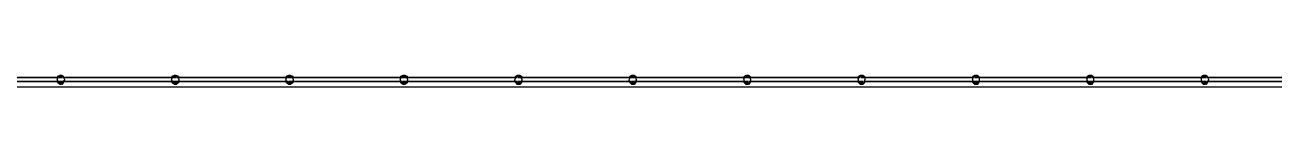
# Model space of a CAD drawing. Header units: inches. Extents: x 9349 to 17082, y 17684 to 25415.
# Drawn here: x 12524 to 13051, y 22610 to 22615 of the extents above; entities that cross this region are included whole.
import ezdxf

# ---------------------------------------------------------------- set-up
doc = ezdxf.new("R2010")
doc.units = ezdxf.units.IN
doc.header["$LTSCALE"] = 0.25
doc.header["$MEASUREMENT"] = 0
doc.layers.add('BACKGROUND', color=8, linetype='Continuous')

msp = doc.modelspace()

# ---------------------------------------------------------------- linework, layer by layer
at = {"layer": 'BACKGROUND'}
for points in [[(12491.86, 22614.26), (12538.79, 22614.26), (12539.12, 22614.26), (12539.77, 22614.26), (12539.12, 22614.26), (12538.79, 22614.26)], [(12538.48, 22614.56), (12539.1, 22614.89), (12540.08, 22614.89), (12540.7, 22614.23), (12540.08, 22614.89), (12539.1, 22614.89)], [(12539.12, 22614.26), (12538.79, 22614.26), (12539.77, 22614.26), (12539.45, 22614.26), (12539.77, 22614.26), (12539.12, 22614.26), (12538.79, 22614.26), (12539.12, 22614.26), (12539.77, 22614.26), (12539.12, 22614.26), (12538.79, 22614.26), (12539.45, 22614.26)], [(12540.07, 22614.26), (12587, 22614.26), (12587.33, 22614.26), (12587.99, 22614.26), (12587.33, 22614.26), (12587, 22614.26)], [(12586.69, 22614.56), (12587.32, 22614.89), (12588.3, 22614.89), (12588.92, 22614.23), (12588.3, 22614.89), (12587.32, 22614.89)], [(12587, 22614.26), (12587.99, 22614.26)], [(12588.31, 22614.26), (12635.21, 22614.26), (12635.54, 22614.26), (12636.52, 22614.26), (12683.43, 22614.26), (12683.75, 22614.26), (12684.74, 22614.26), (12731.67, 22614.26), (12684.74, 22614.26), (12683.75, 22614.26), (12683.43, 22614.26), (12636.52, 22614.26), (12635.54, 22614.26), (12635.21, 22614.26)], [(12634.91, 22614.56), (12635.53, 22614.89), (12636.52, 22614.89), (12637.14, 22614.23), (12636.52, 22614.89), (12635.53, 22614.89)], [(12636.2, 22614.26), (12635.54, 22614.26), (12635.21, 22614.26), (12636.2, 22614.26), (12635.21, 22614.26), (12636.2, 22614.26), (12635.54, 22614.26)], [(12683.1, 22614.56), (12683.75, 22614.89), (12684.73, 22614.89), (12685.36, 22614.23), (12684.73, 22614.89), (12683.75, 22614.89)], [(12731.31, 22614.56), (12732.3, 22614.89), (12732.92, 22614.89), (12733.57, 22614.23), (12732.92, 22614.89), (12732.3, 22614.89)], [(12731.96, 22614.26), (12732.95, 22614.26)], [(12732.62, 22614.26), (12732.95, 22614.26), (12731.96, 22614.26)], [(12779.53, 22614.56), (12780.51, 22614.89), (12781.13, 22614.89), (12781.79, 22614.23), (12781.13, 22614.89), (12780.51, 22614.89)], [(12780.83, 22614.26), (12781.16, 22614.26), (12780.83, 22614.26), (12780.18, 22614.26)], [(12781.16, 22614.26), (12780.83, 22614.26), (12780.18, 22614.26), (12780.83, 22614.26), (12780.18, 22614.26), (12780.83, 22614.26)], [(12827.75, 22614.56), (12828.73, 22614.89), (12829.35, 22614.89), (12830.01, 22614.23), (12829.35, 22614.89), (12828.73, 22614.89)], [(12829.37, 22614.26), (12829.04, 22614.26), (12828.42, 22614.26), (12829.04, 22614.26), (12828.42, 22614.26), (12829.04, 22614.26)], [(12829.37, 22614.26), (12876.3, 22614.26)], [(12875.96, 22614.56), (12876.95, 22614.89), (12877.57, 22614.89), (12878.55, 22614.23), (12877.57, 22614.89), (12876.95, 22614.89)], [(12876.63, 22614.26), (12876.93, 22614.26), (12877.58, 22614.26), (12924.51, 22614.26), (12877.58, 22614.26), (12876.93, 22614.26)], [(12877.58, 22614.26), (12877.25, 22614.26), (12876.63, 22614.26), (12877.25, 22614.26)], [(12877.25, 22614.26), (12876.93, 22614.26), (12876.63, 22614.26), (12876.93, 22614.26), (12877.25, 22614.26), (12876.93, 22614.26)], [(12924.18, 22614.56), (12925.13, 22614.89), (12926.11, 22614.89), (12926.77, 22614.23), (12926.11, 22614.89), (12925.13, 22614.89)], [(12924.84, 22614.26), (12925.17, 22614.26), (12925.79, 22614.26), (12973.05, 22614.26), (12973.38, 22614.26), (12974, 22614.26), (12973.38, 22614.26), (12973.05, 22614.26), (12925.79, 22614.26), (12925.17, 22614.26)], [(12925.79, 22614.26), (12925.46, 22614.26), (12925.17, 22614.26)], [(12972.73, 22614.56), (12973.35, 22614.89), (12974.33, 22614.89), (12974.95, 22614.23), (12974.33, 22614.89), (12973.35, 22614.89)], [(12973.38, 22614.26), (12973.05, 22614.26), (12973.38, 22614.26), (12974, 22614.26)], [(12974, 22614.26), (12973.68, 22614.26), (12973.38, 22614.26)], [(12974.33, 22614.26), (13021.27, 22614.26), (13021.59, 22614.26), (13022.22, 22614.26), (13021.59, 22614.26), (13021.27, 22614.26)], [(13020.94, 22614.56), (13021.56, 22614.89), (13022.55, 22614.89), (13023.17, 22614.23), (13022.55, 22614.89), (13021.56, 22614.89)], [(13021.59, 22614.26), (13021.27, 22614.26), (13021.92, 22614.26), (13022.22, 22614.26), (13021.92, 22614.26), (13022.22, 22614.26), (13021.59, 22614.26), (13021.27, 22614.26), (13021.59, 22614.26), (13022.22, 22614.26), (13021.59, 22614.26), (13021.27, 22614.26), (13021.92, 22614.26)], [(13022.54, 22614.26), (13069.48, 22614.26), (13069.8, 22614.26), (13070.43, 22614.26), (13069.8, 22614.26), (13069.48, 22614.26)], [(12635.22, 22612.64), (12588.3, 22612.64), (12587.97, 22612.64), (12586.99, 22612.64), (12540.07, 22612.64), (12539.74, 22612.64), (12538.79, 22612.64), (12491.87, 22612.64), (12538.79, 22612.64), (12539.74, 22612.64), (12540.07, 22612.64), (12586.99, 22612.64), (12587.97, 22612.64), (12588.3, 22612.64)], [(12538.79, 22611.98), (12538.13, 22612.64)], [(12539.76, 22612.32), (12539.11, 22612.32), (12538.78, 22612.32), (12539.11, 22612.32)], [(12538.79, 22612.64), (12539.12, 22612.31)], [(12538.79, 22612.64), (12539.12, 22612.31)], [(12540.41, 22612.01), (12539.76, 22611.68), (12538.81, 22612.01), (12539.76, 22611.68)], [(12539.76, 22612.32), (12539.11, 22612.32)], [(12586.99, 22611.98), (12586.36, 22612.64)], [(12586.99, 22612.64), (12587.31, 22612.31)], [(12586.99, 22612.64), (12587.31, 22612.31)], [(12588.6, 22612.01), (12587.98, 22611.68), (12587, 22612.01), (12587.98, 22611.68)], [(12587.96, 22612.32), (12587.34, 22612.32)], [(12587.96, 22612.32), (12587.34, 22612.32)], [(12587.97, 22612.31), (12588.3, 22612.64)], [(12635.22, 22611.98), (12634.56, 22612.64)], [(12636.83, 22612.01), (12636.17, 22611.68), (12635.22, 22612.01), (12636.17, 22611.68)], [(12636.19, 22612.32), (12635.53, 22612.32)], [(12636.51, 22612.32), (12635.53, 22612.32)], [(12683.45, 22612.64), (12636.49, 22612.64), (12636.17, 22612.64), (12635.54, 22612.64), (12636.17, 22612.64), (12636.49, 22612.64)], [(12636.17, 22612.31), (12636.49, 22612.64)], [(12683.45, 22611.98), (12682.79, 22612.64)], [(12685.05, 22612.01), (12684.4, 22611.68), (12683.45, 22612.01), (12684.4, 22611.68)], [(12731.64, 22612.64), (12684.72, 22612.64), (12684.39, 22612.64), (12683.74, 22612.64), (12684.39, 22612.64), (12684.72, 22612.64)], [(12684.41, 22612.32), (12683.76, 22612.32)], [(12684.71, 22612.32), (12683.76, 22612.32)], [(12684.39, 22612.31), (12684.72, 22612.64)], [(12731.64, 22611.98), (12730.99, 22612.64)], [(12733.28, 22612.01), (12732.62, 22611.68), (12731.64, 22612.01), (12732.62, 22611.68)], [(12779.87, 22612.64), (12732.92, 22612.64), (12732.62, 22612.64), (12731.97, 22612.64), (12732.62, 22612.64), (12732.92, 22612.64)], [(12731.98, 22612.32), (12732.61, 22612.32), (12732.28, 22612.32), (12731.98, 22612.32), (12732.93, 22612.32), (12732.28, 22612.32)], [(12732.62, 22612.31), (12732.92, 22612.64)], [(12779.87, 22611.98), (12779.22, 22612.64)], [(12781.47, 22612.01), (12780.84, 22611.68), (12779.86, 22612.01), (12780.84, 22611.68)], [(12829.34, 22612.64), (12829.05, 22612.64), (12828.4, 22612.64), (12781.15, 22612.64), (12780.82, 22612.64), (12780.17, 22612.64), (12780.82, 22612.64), (12781.15, 22612.64), (12828.4, 22612.64), (12829.05, 22612.64)], [(12780.18, 22612.32), (12780.83, 22612.32), (12780.51, 22612.32), (12780.18, 22612.32), (12781.16, 22612.32), (12780.51, 22612.32)], [(12780.82, 22612.31), (12781.15, 22612.64)], [(12780.82, 22612.31), (12781.15, 22612.64)], [(12828.07, 22611.98), (12827.45, 22612.64)], [(12830.02, 22612.01), (12829.04, 22611.68), (12828.09, 22612.01), (12829.04, 22611.68)], [(12828.4, 22612.64), (12828.4, 22612.31)], [(12828.4, 22612.64), (12828.4, 22612.31)], [(12828.4, 22612.32), (12829.03, 22612.32), (12828.73, 22612.32), (12829.35, 22612.32), (12828.73, 22612.32)], [(12829.35, 22612.32), (12828.73, 22612.32), (12828.4, 22612.32), (12828.73, 22612.32)], [(12828.4, 22612.32), (12829.03, 22612.32)], [(12877.57, 22612.64), (12877.25, 22612.64), (12876.59, 22612.64), (12829.67, 22612.64), (12876.59, 22612.64), (12877.25, 22612.64)], [(12876.59, 22611.98), (12875.64, 22612.64)], [(12876.59, 22612.64), (12876.92, 22612.31)], [(12876.59, 22612.64), (12876.92, 22612.31)], [(12877.58, 22612.32), (12876.93, 22612.32), (12876.6, 22612.32), (12876.93, 22612.32)], [(12878.24, 22612.01), (12877.26, 22611.68), (12876.6, 22612.01), (12877.26, 22611.68)], [(12877.58, 22612.32), (12876.93, 22612.32)], [(12876.93, 22612.32), (12877.25, 22612.32)], [(12924.82, 22612.64), (12877.9, 22612.64)], [(12924.82, 22611.98), (12924.17, 22612.64)], [(12925.81, 22612.32), (12925.15, 22612.32), (12924.82, 22612.32), (12925.15, 22612.32)], [(12926.43, 22612.01), (12925.48, 22611.68), (12924.83, 22612.01), (12925.48, 22611.68)], [(12925.81, 22612.32), (12925.15, 22612.32)], [(12925.77, 22612.31), (12925.77, 22612.64)], [(12925.77, 22612.31), (12925.77, 22612.64)], [(12973.05, 22611.98), (12972.4, 22612.64)], [(12973.05, 22612.64), (12973.35, 22612.31)], [(12973.05, 22612.64), (12973.35, 22612.31)], [(12974, 22612.32), (12973.38, 22612.32), (12973.05, 22612.32), (12973.38, 22612.32)], [(12974.66, 22612.01), (12973.67, 22611.68), (12973.05, 22612.01), (12973.67, 22611.68)], [(12974, 22612.32), (12973.38, 22612.32)], [(12974, 22612.31), (12974, 22612.64)], [(12974, 22612.31), (12974, 22612.64)], [(13021.25, 22611.98), (13020.59, 22612.64)], [(13022.23, 22612.64), (13021.25, 22612.64)], [(13022.23, 22612.32), (13021.57, 22612.32), (13021.25, 22612.32), (13021.57, 22612.32)], [(13022.88, 22612.01), (13021.9, 22611.68), (13021.28, 22612.01), (13021.9, 22611.68)], [(13022.23, 22612.32), (13021.57, 22612.32)], [(13165.9, 22612.64), (13118.95, 22612.64), (13118.66, 22612.64), (13117.67, 22612.64), (13070.75, 22612.64), (13070.43, 22612.64), (13069.48, 22612.64), (13022.52, 22612.64), (13069.48, 22612.64), (13070.43, 22612.64), (13070.75, 22612.64), (13117.67, 22612.64), (13118.66, 22612.64), (13118.95, 22612.64)]]:
    msp.add_lwpolyline(points, close=True, dxfattribs=at)
for points in [[(12539.45, 22614.26), (12538.79, 22614.26), (12491.86, 22614.26)], [(12537.79, 22613.58), (12537.79, 22613.25)], [(12537.82, 22614.23), (12538.15, 22614.89)], [(12537.82, 22613.63), (12538.47, 22614.58), (12538.14, 22614.25)], [(12537.82, 22613.27), (12538.15, 22612.61)], [(12538.16, 22614.88), (12539.11, 22615.2), (12539.76, 22615.2), (12540.38, 22614.88)], [(12538.79, 22614.26), (12539.12, 22614.26)], [(12538.79, 22614.26), (12539.12, 22614.26)], [(12538.79, 22614.26), (12539.12, 22614.26)], [(12538.79, 22614.26), (12539.12, 22614.26)], [(12538.79, 22614.26), (12539.12, 22614.26)], [(12539.12, 22614.26), (12539.77, 22614.26)], [(12539.12, 22614.26), (12539.77, 22614.26)], [(12539.12, 22614.26), (12539.77, 22614.26)], [(12539.12, 22614.26), (12539.77, 22614.26)], [(12539.12, 22614.26), (12539.77, 22614.26)], [(12539.12, 22614.26), (12539.77, 22614.26)], [(12539.12, 22614.26), (12539.77, 22614.26)], [(12539.75, 22614.58), (12539.13, 22614.25)], [(12539.77, 22614.26), (12539.77, 22614.26)], [(12539.77, 22614.26), (12539.77, 22614.26)], [(12539.77, 22614.26), (12539.77, 22614.26)], [(12539.77, 22614.26), (12539.77, 22614.26)], [(12539.77, 22614.26), (12539.77, 22614.26)], [(12539.77, 22614.26), (12539.77, 22614.26)], [(12539.77, 22614.26), (12539.77, 22614.26)], [(12539.77, 22614.26), (12539.77, 22614.26)], [(12539.77, 22614.26), (12539.77, 22614.26)], [(12587, 22614.26), (12540.07, 22614.26)], [(12540.4, 22612), (12540.7, 22612.95)], [(12540.41, 22614.89), (12541.03, 22614.23)], [(12540.7, 22612.94), (12541.03, 22613.27)], [(12541.05, 22613.31), (12540.72, 22614.26)], [(12586.02, 22613.27), (12586.35, 22612.61)], [(12586.03, 22613.63), (12586.68, 22614.58), (12586.36, 22614.25)], [(12586.03, 22613.58), (12586.03, 22613.25)], [(12586.04, 22614.23), (12586.37, 22614.89)], [(12586.34, 22614.88), (12587.33, 22615.2), (12587.95, 22615.2), (12588.93, 22614.88)], [(12587.33, 22614.26), (12587, 22614.26)], [(12587.99, 22614.26), (12587, 22614.26)], [(12587, 22614.26), (12587.33, 22614.26)], [(12587, 22614.26), (12587.33, 22614.26)], [(12587, 22614.26), (12587.33, 22614.26)], [(12587, 22614.26), (12587.33, 22614.26)], [(12587, 22614.26), (12587.33, 22614.26)], [(12587, 22614.26), (12587.33, 22614.26)], [(12587, 22614.26), (12587.33, 22614.26)], [(12587, 22614.26), (12587.33, 22614.26)], [(12587.99, 22614.26), (12587.33, 22614.26)], [(12587.99, 22614.26), (12587.33, 22614.26)], [(12587.33, 22614.26), (12587.99, 22614.26)], [(12587.33, 22614.26), (12587.99, 22614.26)], [(12587.33, 22614.26), (12587.99, 22614.26)], [(12587.33, 22614.26), (12587.99, 22614.26)], [(12587.33, 22614.26), (12587.99, 22614.26)], [(12587.33, 22614.26), (12587.99, 22614.26)], [(12587.33, 22614.26), (12587.99, 22614.26)], [(12587.33, 22614.26), (12587.99, 22614.26)], [(12587.33, 22614.26), (12587.99, 22614.26)], [(12587.96, 22614.58), (12587.34, 22614.25)], [(12587.99, 22614.26), (12587.99, 22614.26)], [(12587.99, 22614.26), (12587.99, 22614.26)], [(12587.99, 22614.26), (12587.99, 22614.26)], [(12587.99, 22614.26), (12587.99, 22614.26)], [(12587.99, 22614.26), (12587.99, 22614.26)], [(12587.99, 22614.26), (12587.99, 22614.26)], [(12587.99, 22614.26), (12587.99, 22614.26)], [(12587.99, 22614.26), (12587.99, 22614.26)], [(12587.99, 22614.26), (12587.99, 22614.26)], [(12587.99, 22614.26), (12587.99, 22614.26)], [(12587.99, 22614.26), (12587.99, 22614.26)], [(12683.43, 22614.26), (12683.75, 22614.26), (12684.41, 22614.26), (12684.74, 22614.26), (12684.41, 22614.26), (12683.75, 22614.26), (12684.41, 22614.26), (12683.75, 22614.26), (12684.41, 22614.26), (12684.74, 22614.26), (12684.41, 22614.26), (12683.75, 22614.26), (12683.43, 22614.26), (12683.75, 22614.26), (12684.41, 22614.26), (12683.75, 22614.26), (12683.43, 22614.26), (12636.52, 22614.26), (12635.54, 22614.26), (12635.21, 22614.26), (12635.54, 22614.26), (12636.2, 22614.26), (12635.54, 22614.26), (12635.21, 22614.26), (12588.31, 22614.26)], [(12588.6, 22612), (12589.26, 22612.95)], [(12588.92, 22614.89), (12589.25, 22614.23)], [(12589.26, 22613.31), (12588.94, 22614.26)], [(12589.23, 22612.94), (12589.23, 22613.27)], [(12634.23, 22613.27), (12634.55, 22612.61)], [(12634.24, 22613.63), (12634.9, 22614.58), (12634.57, 22614.25)], [(12634.24, 22613.58), (12634.24, 22613.25)], [(12634.26, 22614.23), (12634.58, 22614.89)], [(12634.56, 22614.88), (12635.55, 22615.2), (12636.17, 22615.2), (12637.15, 22614.88)], [(12635.21, 22614.26), (12635.54, 22614.26)], [(12635.21, 22614.26), (12635.54, 22614.26)], [(12635.21, 22614.26), (12635.54, 22614.26)], [(12635.21, 22614.26), (12635.54, 22614.26)], [(12635.21, 22614.26), (12635.54, 22614.26)], [(12635.54, 22614.26), (12636.2, 22614.26)], [(12635.54, 22614.26), (12636.2, 22614.26)], [(12635.54, 22614.26), (12636.2, 22614.26)], [(12635.54, 22614.26), (12636.2, 22614.26)], [(12635.54, 22614.26), (12636.2, 22614.26)], [(12636.18, 22614.58), (12635.55, 22614.25)], [(12636.2, 22614.26), (12636.2, 22614.26)], [(12636.2, 22614.26), (12636.2, 22614.26)], [(12636.2, 22614.26), (12636.2, 22614.26)], [(12636.2, 22614.26), (12636.2, 22614.26)], [(12636.2, 22614.26), (12636.2, 22614.26)], [(12636.2, 22614.26), (12636.2, 22614.26)], [(12636.2, 22614.26), (12636.2, 22614.26)], [(12636.2, 22614.26), (12636.2, 22614.26)], [(12636.2, 22614.26), (12636.2, 22614.26)], [(12636.2, 22614.26), (12636.2, 22614.26)], [(12636.2, 22614.26), (12636.2, 22614.26)], [(12636.83, 22612), (12637.45, 22612.95)], [(12637.14, 22614.89), (12637.47, 22614.23)], [(12637.47, 22613.31), (12637.15, 22614.26)], [(12637.47, 22612.94), (12637.47, 22613.27)], [(12682.44, 22613.58), (12682.44, 22613.25)], [(12682.46, 22613.63), (12683.11, 22614.58), (12682.79, 22614.25)], [(12682.46, 22613.27), (12682.79, 22612.61)], [(12682.47, 22614.23), (12682.8, 22614.89)], [(12682.78, 22614.88), (12683.73, 22615.2), (12684.39, 22615.2), (12685.37, 22614.88)], [(12731.67, 22614.26), (12684.74, 22614.26), (12683.75, 22614.26), (12684.41, 22614.26), (12684.74, 22614.26), (12684.41, 22614.26), (12684.74, 22614.26), (12684.41, 22614.26), (12683.75, 22614.26), (12683.43, 22614.26), (12683.75, 22614.26), (12684.41, 22614.26), (12684.74, 22614.26), (12684.41, 22614.26), (12683.75, 22614.26), (12683.43, 22614.26), (12683.75, 22614.26), (12684.41, 22614.26)], [(12683.75, 22614.26), (12683.75, 22614.26)], [(12684.39, 22614.58), (12683.77, 22614.25)], [(12684.41, 22614.26), (12684.41, 22614.26)], [(12685.03, 22612), (12685.69, 22612.95)], [(12685.36, 22614.89), (12685.68, 22614.23)], [(12685.69, 22613.31), (12685.36, 22614.26)], [(12685.67, 22612.94), (12685.67, 22613.27)], [(12730.66, 22613.27), (12730.99, 22612.61)], [(12730.98, 22613.58), (12730.68, 22613.25)], [(12730.69, 22614.23), (12731.31, 22614.89)], [(12731, 22613.63), (12731.33, 22614.58), (12731, 22614.25)], [(12731.33, 22614.88), (12731.95, 22615.2), (12732.94, 22615.2), (12733.56, 22614.88)], [(12731.96, 22614.26), (12731.96, 22614.26)], [(12731.96, 22614.26), (12731.96, 22614.26)], [(12731.96, 22614.26), (12731.96, 22614.26)], [(12732.62, 22614.26), (12731.96, 22614.26)], [(12732.62, 22614.26), (12731.96, 22614.26)], [(12732.62, 22614.26), (12731.96, 22614.26)], [(12731.96, 22614.26), (12732.62, 22614.26)], [(12731.96, 22614.26), (12731.96, 22614.26)], [(12731.96, 22614.26), (12732.62, 22614.26)], [(12731.96, 22614.26), (12731.96, 22614.26)], [(12731.96, 22614.26), (12732.62, 22614.26)], [(12731.96, 22614.26), (12731.96, 22614.26)], [(12731.96, 22614.26), (12732.62, 22614.26)], [(12731.96, 22614.26), (12731.96, 22614.26)], [(12731.96, 22614.26), (12732.62, 22614.26)], [(12731.96, 22614.26), (12731.96, 22614.26)], [(12731.96, 22614.26), (12732.62, 22614.26)], [(12731.96, 22614.26), (12731.96, 22614.26)], [(12731.96, 22614.26), (12732.62, 22614.26)], [(12731.96, 22614.26), (12731.96, 22614.26)], [(12731.96, 22614.26), (12732.62, 22614.26)], [(12731.96, 22614.26), (12731.96, 22614.26)], [(12731.96, 22614.26), (12732.62, 22614.26)], [(12732.6, 22614.58), (12731.98, 22614.25)], [(12732.95, 22614.26), (12732.62, 22614.26)], [(12732.95, 22614.26), (12732.62, 22614.26)], [(12732.62, 22614.26), (12732.95, 22614.26)], [(12732.62, 22614.26), (12732.95, 22614.26)], [(12732.62, 22614.26), (12732.95, 22614.26)], [(12732.62, 22614.26), (12732.95, 22614.26)], [(12732.62, 22614.26), (12732.95, 22614.26)], [(12732.62, 22614.26), (12732.95, 22614.26)], [(12732.62, 22614.26), (12732.95, 22614.26)], [(12732.62, 22614.26), (12732.95, 22614.26)], [(12733.23, 22612), (12733.89, 22612.95)], [(12733.57, 22614.89), (12733.9, 22614.23)], [(12733.9, 22613.31), (12733.57, 22614.26)], [(12733.87, 22612.94), (12733.87, 22613.27)], [(12779.21, 22613.58), (12778.89, 22613.25)], [(12778.9, 22613.27), (12779.19, 22612.61)], [(12778.91, 22614.23), (12779.53, 22614.89)], [(12779.21, 22613.63), (12779.54, 22614.58), (12779.21, 22614.25)], [(12779.52, 22614.88), (12780.17, 22615.2), (12781.16, 22615.2), (12781.78, 22614.88)], [(12780.18, 22614.26), (12780.18, 22614.26)], [(12780.18, 22614.26), (12780.18, 22614.26)], [(12780.18, 22614.26), (12780.83, 22614.26)], [(12780.18, 22614.26), (12780.18, 22614.26)], [(12780.18, 22614.26), (12780.83, 22614.26)], [(12780.18, 22614.26), (12780.18, 22614.26)], [(12780.18, 22614.26), (12780.83, 22614.26)], [(12780.18, 22614.26), (12780.18, 22614.26)], [(12780.18, 22614.26), (12780.83, 22614.26)], [(12780.18, 22614.26), (12780.18, 22614.26)], [(12780.18, 22614.26), (12780.83, 22614.26)], [(12780.18, 22614.26), (12780.18, 22614.26)], [(12780.18, 22614.26), (12780.83, 22614.26)], [(12780.18, 22614.26), (12780.18, 22614.26)], [(12780.18, 22614.26), (12780.83, 22614.26)], [(12780.82, 22614.58), (12780.2, 22614.25)], [(12780.83, 22614.26), (12781.16, 22614.26)], [(12780.83, 22614.26), (12781.16, 22614.26)], [(12780.83, 22614.26), (12781.16, 22614.26)], [(12780.83, 22614.26), (12781.16, 22614.26)], [(12780.83, 22614.26), (12781.16, 22614.26)], [(12780.83, 22614.26), (12781.16, 22614.26)], [(12780.83, 22614.26), (12781.16, 22614.26)], [(12781.46, 22612), (12782.12, 22612.95)], [(12781.79, 22614.89), (12782.44, 22614.23)], [(12782.11, 22613.31), (12781.81, 22614.26)], [(12782.11, 22612.94), (12782.11, 22613.27)], [(12827.12, 22614.23), (12827.75, 22614.89)], [(12827.42, 22613.58), (12827.42, 22613.25)], [(12827.43, 22613.63), (12827.76, 22614.58), (12827.43, 22614.25)], [(12827.43, 22613.27), (12827.43, 22612.61)], [(12827.74, 22614.88), (12828.39, 22615.2), (12829.34, 22615.2), (12830, 22614.88)], [(12829.03, 22614.58), (12828.41, 22614.25)], [(12876.3, 22614.26), (12829.37, 22614.26), (12829.04, 22614.26), (12828.42, 22614.26), (12829.04, 22614.26), (12829.37, 22614.26), (12829.04, 22614.26), (12828.42, 22614.26), (12829.04, 22614.26), (12829.37, 22614.26), (12829.04, 22614.26), (12828.42, 22614.26), (12829.04, 22614.26), (12829.37, 22614.26), (12829.04, 22614.26), (12828.42, 22614.26)], [(12828.42, 22614.26), (12828.42, 22614.26)], [(12828.42, 22614.26), (12828.42, 22614.26)], [(12828.42, 22614.26), (12828.42, 22614.26)], [(12828.42, 22614.26), (12828.42, 22614.26)], [(12828.42, 22614.26), (12829.04, 22614.26)], [(12828.42, 22614.26), (12828.42, 22614.26)], [(12828.42, 22614.26), (12828.42, 22614.26)], [(12828.42, 22614.26), (12828.42, 22614.26)], [(12828.42, 22614.26), (12829.04, 22614.26)], [(12828.42, 22614.26), (12828.42, 22614.26)], [(12829.04, 22614.26), (12829.37, 22614.26)], [(12829.04, 22614.26), (12829.37, 22614.26)], [(12829.99, 22612), (12830.32, 22612.95)], [(12830.01, 22614.89), (12830.66, 22614.23)], [(12830.32, 22613.31), (12830.02, 22614.26)], [(12830.31, 22612.94), (12830.31, 22613.27)], [(12875.31, 22614.23), (12875.96, 22614.89)], [(12875.62, 22613.58), (12875.62, 22613.25)], [(12875.63, 22613.27), (12875.63, 22612.61)], [(12875.64, 22613.63), (12875.97, 22614.58), (12875.97, 22614.25)], [(12875.96, 22614.88), (12876.61, 22615.2), (12877.56, 22615.2), (12878.22, 22614.88)], [(12877.25, 22614.58), (12876.62, 22614.25)], [(12924.51, 22614.26), (12877.58, 22614.26), (12876.93, 22614.26), (12876.63, 22614.26), (12877.25, 22614.26), (12877.58, 22614.26), (12877.25, 22614.26), (12876.63, 22614.26), (12876.93, 22614.26), (12876.63, 22614.26), (12876.93, 22614.26), (12877.25, 22614.26), (12877.58, 22614.26), (12877.25, 22614.26), (12876.93, 22614.26), (12876.63, 22614.26), (12876.93, 22614.26), (12877.25, 22614.26), (12877.58, 22614.26)], [(12876.63, 22614.26), (12876.93, 22614.26)], [(12876.93, 22614.26), (12877.25, 22614.26)], [(12876.93, 22614.26), (12877.25, 22614.26)], [(12877.25, 22614.26), (12877.58, 22614.26)], [(12877.25, 22614.26), (12877.58, 22614.26)], [(12877.25, 22614.26), (12877.58, 22614.26)], [(12877.25, 22614.26), (12877.58, 22614.26)], [(12878.22, 22614.89), (12878.85, 22614.23)], [(12878.22, 22612), (12878.52, 22612.95)], [(12878.51, 22612.94), (12878.51, 22613.27)], [(12878.56, 22613.31), (12878.56, 22614.26)], [(12923.53, 22614.23), (12924.18, 22614.89)], [(12923.83, 22613.58), (12923.83, 22613.25)], [(12923.83, 22613.27), (12924.16, 22612.61)], [(12923.86, 22613.63), (12924.18, 22614.58), (12924.18, 22614.25)], [(12924.18, 22614.88), (12924.83, 22615.2), (12925.78, 22615.2), (12926.44, 22614.88)], [(12925.46, 22614.58), (12924.84, 22614.25)], [(12925.17, 22614.26), (12924.84, 22614.26)], [(12925.46, 22614.26), (12924.84, 22614.26)], [(12925.46, 22614.26), (12924.84, 22614.26)], [(12925.46, 22614.26), (12924.84, 22614.26)], [(12924.84, 22614.26), (12925.17, 22614.26)], [(12924.84, 22614.26), (12925.17, 22614.26)], [(12924.84, 22614.26), (12925.17, 22614.26)], [(12924.84, 22614.26), (12925.17, 22614.26)], [(12924.84, 22614.26), (12925.17, 22614.26)], [(12924.84, 22614.26), (12925.17, 22614.26)], [(12924.84, 22614.26), (12925.17, 22614.26)], [(12924.84, 22614.26), (12925.17, 22614.26)], [(12925.79, 22614.26), (12925.17, 22614.26)], [(12925.17, 22614.26), (12925.79, 22614.26)], [(12925.17, 22614.26), (12925.79, 22614.26)], [(12925.17, 22614.26), (12925.79, 22614.26)], [(12925.17, 22614.26), (12925.79, 22614.26)], [(12925.17, 22614.26), (12925.79, 22614.26)], [(12925.17, 22614.26), (12925.79, 22614.26)], [(12925.17, 22614.26), (12925.79, 22614.26)], [(12925.17, 22614.26), (12925.79, 22614.26)], [(12925.79, 22614.26), (12925.46, 22614.26)], [(12925.79, 22614.26), (12925.46, 22614.26)], [(12973.05, 22614.26), (12925.79, 22614.26)], [(12925.79, 22614.26), (12925.79, 22614.26)], [(12925.79, 22614.26), (12925.79, 22614.26)], [(12925.79, 22614.26), (12925.79, 22614.26)], [(12925.79, 22614.26), (12925.79, 22614.26)], [(12925.79, 22614.26), (12925.79, 22614.26)], [(12925.79, 22614.26), (12925.79, 22614.26)], [(12925.79, 22614.26), (12925.79, 22614.26)], [(12925.79, 22614.26), (12925.79, 22614.26)], [(12926.42, 22612), (12926.75, 22612.95)], [(12926.44, 22614.89), (12927.06, 22614.23)], [(12926.75, 22612.94), (12926.75, 22613.27)], [(12926.77, 22613.31), (12926.77, 22614.26)], [(12971.74, 22614.23), (12972.4, 22614.89)], [(12972.07, 22613.63), (12972.73, 22614.58), (12972.4, 22614.25)], [(12972.07, 22613.58), (12972.07, 22613.25)], [(12972.07, 22613.27), (12972.4, 22612.61)], [(12972.4, 22614.88), (12973.02, 22615.2), (12974, 22615.2), (12974.62, 22614.88)], [(12974, 22614.58), (12973.05, 22614.25)], [(12973.38, 22614.26), (12973.05, 22614.26)], [(12974, 22614.26), (12973.68, 22614.26), (12973.05, 22614.26), (12973.68, 22614.26)], [(12973.68, 22614.26), (12973.05, 22614.26), (12973.38, 22614.26), (12974, 22614.26), (12973.38, 22614.26), (12973.05, 22614.26)], [(12973.05, 22614.26), (12973.38, 22614.26)], [(12973.05, 22614.26), (12973.38, 22614.26)], [(12973.05, 22614.26), (12973.38, 22614.26)], [(12973.05, 22614.26), (12973.38, 22614.26)], [(12973.38, 22614.26), (12974, 22614.26)], [(12973.38, 22614.26), (12974, 22614.26)], [(12973.38, 22614.26), (12974, 22614.26)], [(12973.38, 22614.26), (12974, 22614.26)], [(12973.38, 22614.26), (12974, 22614.26)], [(12974, 22614.26), (12973.68, 22614.26)], [(12974, 22614.26), (12974, 22614.26)], [(12974, 22614.26), (12974, 22614.26)], [(12974, 22614.26), (12974, 22614.26)], [(12974, 22614.26), (12974, 22614.26)], [(12974, 22614.26), (12974, 22614.26)], [(12974, 22614.26), (12974, 22614.26)], [(12974, 22614.26), (12974, 22614.26)], [(12974, 22614.26), (12974, 22614.26)], [(13021.92, 22614.26), (13021.27, 22614.26), (12974.33, 22614.26)], [(12974.62, 22612), (12974.95, 22612.95)], [(12974.66, 22614.89), (12975.28, 22614.23)], [(12974.95, 22612.94), (12974.95, 22613.27)], [(12974.99, 22613.31), (12974.99, 22614.26)], [(13020.27, 22613.58), (13020.27, 22613.25)], [(13020.27, 22613.27), (13020.6, 22612.61)], [(13020.28, 22613.63), (13020.94, 22614.58), (13020.61, 22614.25)], [(13020.29, 22614.23), (13020.61, 22614.89)], [(13020.62, 22614.88), (13021.24, 22615.2), (13022.22, 22615.2), (13022.84, 22614.88)], [(13022.22, 22614.58), (13021.27, 22614.25)], [(13021.27, 22614.26), (13021.59, 22614.26)], [(13021.27, 22614.26), (13021.59, 22614.26)], [(13021.27, 22614.26), (13021.59, 22614.26)], [(13021.27, 22614.26), (13021.59, 22614.26)], [(13021.27, 22614.26), (13021.59, 22614.26)], [(13021.59, 22614.26), (13022.22, 22614.26)], [(13021.59, 22614.26), (13022.22, 22614.26)], [(13021.59, 22614.26), (13022.22, 22614.26)], [(13021.59, 22614.26), (13022.22, 22614.26)], [(13021.59, 22614.26), (13022.22, 22614.26)], [(13021.59, 22614.26), (13022.22, 22614.26)], [(13021.59, 22614.26), (13022.22, 22614.26)], [(13022.22, 22614.26), (13022.22, 22614.26)], [(13022.22, 22614.26), (13022.22, 22614.26)], [(13022.22, 22614.26), (13022.22, 22614.26)], [(13022.22, 22614.26), (13022.22, 22614.26)], [(13022.22, 22614.26), (13022.22, 22614.26)], [(13022.22, 22614.26), (13022.22, 22614.26)], [(13022.22, 22614.26), (13022.22, 22614.26)], [(13022.22, 22614.26), (13022.22, 22614.26)], [(13069.48, 22614.26), (13022.54, 22614.26)], [(13022.85, 22612), (13023.18, 22612.95)], [(13022.87, 22614.89), (13023.5, 22614.23)], [(13023.18, 22612.94), (13023.48, 22613.27)], [(13023.53, 22613.31), (13023.2, 22614.26)], [(12299.96, 22610.38), (13552.57, 22610.38)], [(12491.87, 22612.64), (12538.79, 22612.64), (12539.74, 22612.64)], [(12538.13, 22611.98), (12537.81, 22612.64)], [(12539.1, 22611.35), (12538.15, 22612.01)], [(12538.78, 22612.32), (12539.11, 22612.32)], [(12539.12, 22612.31), (12538.79, 22612.64)], [(12539.12, 22612.31), (12538.79, 22612.64)], [(12539.12, 22612.31), (12538.79, 22612.64)], [(12539.12, 22612.31), (12538.79, 22612.64)], [(12539.74, 22611.33), (12539.09, 22611.33)], [(12539.11, 22612.32), (12539.76, 22612.32)], [(12539.76, 22612.32), (12539.11, 22612.32)], [(12539.76, 22612.32), (12539.11, 22612.32)], [(12539.76, 22612.32), (12539.11, 22612.32)], [(12539.76, 22612.32), (12539.11, 22612.32)], [(12539.76, 22612.32), (12539.11, 22612.32)], [(12539.76, 22612.32), (12539.11, 22612.32)], [(12539.76, 22612.32), (12539.11, 22612.32)], [(12539.76, 22612.32), (12539.11, 22612.32)], [(12539.76, 22612.32), (12539.11, 22612.32)], [(12539.74, 22612.64), (12539.74, 22612.64)], [(12540.07, 22612.64), (12539.74, 22612.31), (12540.07, 22612.64), (12539.74, 22612.31), (12540.07, 22612.64), (12539.74, 22612.31), (12540.07, 22612.64), (12539.74, 22612.31), (12540.07, 22612.64), (12586.99, 22612.64), (12587.97, 22612.64), (12588.3, 22612.64), (12635.22, 22612.64)], [(12540.41, 22612.01), (12539.76, 22611.35)], [(12541.05, 22612.64), (12540.39, 22611.98), (12540.72, 22612.64)], [(12586.36, 22611.98), (12586.04, 22612.64)], [(12587.33, 22611.35), (12586.38, 22612.01)], [(12587.31, 22612.31), (12586.99, 22612.64)], [(12587.31, 22612.31), (12586.99, 22612.64)], [(12587.31, 22612.31), (12586.99, 22612.64)], [(12587.31, 22612.31), (12586.99, 22612.64)], [(12587.96, 22611.33), (12587.31, 22611.33)], [(12587.34, 22612.32), (12587.34, 22612.32)], [(12587.34, 22612.32), (12587.34, 22612.32)], [(12587.34, 22612.32), (12587.34, 22612.32)], [(12587.34, 22612.32), (12587.96, 22612.32)], [(12587.96, 22612.32), (12587.34, 22612.32)], [(12587.96, 22612.32), (12587.34, 22612.32)], [(12587.96, 22612.32), (12587.34, 22612.32)], [(12587.96, 22612.32), (12587.34, 22612.32)], [(12587.96, 22612.32), (12587.34, 22612.32)], [(12587.96, 22612.32), (12587.34, 22612.32)], [(12587.96, 22612.32), (12587.34, 22612.32)], [(12587.96, 22612.32), (12587.34, 22612.32)], [(12587.96, 22612.32), (12587.34, 22612.32)], [(12588.3, 22612.64), (12587.97, 22612.31)], [(12588.3, 22612.64), (12587.97, 22612.31)], [(12588.3, 22612.64), (12587.97, 22612.31)], [(12588.3, 22612.64), (12587.97, 22612.31)], [(12588.3, 22612.64), (12587.97, 22612.31)], [(12588.3, 22612.64), (12587.97, 22612.31)], [(12588.93, 22612.01), (12587.98, 22611.35)], [(12588.62, 22611.98), (12588.92, 22612.64)], [(12589.25, 22612.64), (12588.92, 22611.98)], [(12634.56, 22611.98), (12634.27, 22612.64)], [(12635.55, 22611.35), (12634.57, 22612.01)], [(12636.18, 22611.33), (12635.52, 22611.33)], [(12635.53, 22612.32), (12635.53, 22612.32)], [(12635.53, 22612.32), (12635.53, 22612.32)], [(12635.53, 22612.32), (12635.53, 22612.32)], [(12635.53, 22612.32), (12636.51, 22612.32)], [(12636.19, 22612.32), (12635.53, 22612.32)], [(12636.19, 22612.32), (12635.53, 22612.32)], [(12636.19, 22612.32), (12635.53, 22612.32)], [(12636.19, 22612.32), (12635.53, 22612.32)], [(12636.19, 22612.32), (12635.53, 22612.32)], [(12636.19, 22612.32), (12635.53, 22612.32)], [(12636.19, 22612.32), (12635.53, 22612.32)], [(12636.19, 22612.32), (12635.53, 22612.32)], [(12636.19, 22612.32), (12635.53, 22612.32)], [(12635.54, 22612.64), (12635.54, 22612.31), (12635.54, 22612.64), (12635.54, 22612.31), (12635.54, 22612.64), (12635.54, 22612.31), (12635.54, 22612.64), (12635.54, 22612.31), (12635.54, 22612.64), (12636.17, 22612.64), (12636.49, 22612.64), (12683.45, 22612.64)], [(12636.49, 22612.64), (12636.17, 22612.31)], [(12636.49, 22612.64), (12636.17, 22612.31)], [(12636.49, 22612.64), (12636.17, 22612.31)], [(12636.49, 22612.64), (12636.17, 22612.31)], [(12636.49, 22612.64), (12636.17, 22612.31)], [(12636.49, 22612.64), (12636.17, 22612.31)], [(12637.16, 22612.01), (12636.17, 22611.35)], [(12636.82, 22611.98), (12637.15, 22612.64)], [(12637.47, 22612.64), (12637.15, 22611.98)], [(12682.79, 22611.98), (12682.46, 22612.64)], [(12683.77, 22611.35), (12682.79, 22612.01)], [(12683.74, 22612.64), (12683.74, 22612.31), (12683.74, 22612.64), (12683.74, 22612.31), (12683.74, 22612.64), (12683.74, 22612.31), (12683.74, 22612.64), (12683.74, 22612.31), (12683.74, 22612.64), (12684.39, 22612.64), (12684.72, 22612.64), (12731.64, 22612.64)], [(12684.36, 22611.33), (12683.74, 22611.33)], [(12683.76, 22612.32), (12683.76, 22612.32)], [(12683.76, 22612.32), (12683.76, 22612.32)], [(12683.76, 22612.32), (12683.76, 22612.32)], [(12683.76, 22612.32), (12684.71, 22612.32)], [(12684.41, 22612.32), (12683.76, 22612.32)], [(12684.41, 22612.32), (12683.76, 22612.32)], [(12684.41, 22612.32), (12683.76, 22612.32)], [(12684.41, 22612.32), (12683.76, 22612.32)], [(12684.41, 22612.32), (12683.76, 22612.32)], [(12684.41, 22612.32), (12683.76, 22612.32)], [(12684.41, 22612.32), (12683.76, 22612.32)], [(12684.41, 22612.32), (12683.76, 22612.32)], [(12684.41, 22612.32), (12683.76, 22612.32)], [(12684.72, 22612.64), (12684.39, 22612.31)], [(12684.72, 22612.64), (12684.39, 22612.31)], [(12684.72, 22612.64), (12684.39, 22612.31)], [(12684.72, 22612.64), (12684.39, 22612.31)], [(12684.72, 22612.64), (12684.39, 22612.31)], [(12684.72, 22612.64), (12684.39, 22612.31)], [(12685.38, 22612.01), (12684.4, 22611.35)], [(12685.05, 22611.98), (12685.34, 22612.64)], [(12685.67, 22612.64), (12685.34, 22611.98)], [(12731.31, 22611.98), (12730.69, 22612.64)], [(12731.97, 22611.35), (12731.34, 22612.01)], [(12732.91, 22611.33), (12731.96, 22611.33)], [(12731.97, 22612.64), (12731.97, 22612.31), (12731.97, 22612.64), (12731.97, 22612.31), (12731.97, 22612.64), (12731.97, 22612.31), (12731.97, 22612.64), (12731.97, 22612.31), (12731.97, 22612.64), (12732.62, 22612.64), (12732.92, 22612.64), (12779.87, 22612.64)], [(12731.98, 22612.32), (12732.61, 22612.32), (12731.98, 22612.32), (12732.61, 22612.32), (12731.98, 22612.32), (12732.61, 22612.32), (12731.98, 22612.32), (12732.61, 22612.32), (12731.98, 22612.32), (12732.28, 22612.32), (12732.93, 22612.32), (12732.28, 22612.32)], [(12732.92, 22612.64), (12732.62, 22612.31)], [(12732.92, 22612.64), (12732.62, 22612.31)], [(12732.92, 22612.64), (12732.62, 22612.31)], [(12732.92, 22612.64), (12732.62, 22612.31)], [(12732.92, 22612.64), (12732.62, 22612.31)], [(12732.92, 22612.64), (12732.62, 22612.31)], [(12733.57, 22612.01), (12732.95, 22611.35)], [(12733.25, 22611.98), (12733.57, 22612.64)], [(12733.9, 22612.64), (12733.57, 22611.98)], [(12779.54, 22611.98), (12778.89, 22612.64)], [(12780.19, 22611.35), (12779.53, 22612.01)], [(12780.17, 22612.64), (12780.17, 22612.31), (12780.17, 22612.64), (12780.17, 22612.31), (12780.17, 22612.64), (12780.17, 22612.31), (12780.17, 22612.64), (12780.17, 22612.31), (12780.17, 22612.64), (12780.82, 22612.64), (12781.15, 22612.64), (12828.4, 22612.64), (12829.05, 22612.64), (12829.34, 22612.64), (12829.05, 22612.31), (12829.34, 22612.64), (12829.05, 22612.31), (12829.34, 22612.64), (12829.05, 22612.31), (12829.34, 22612.64), (12829.05, 22612.31), (12829.34, 22612.64)], [(12780.18, 22612.32), (12780.83, 22612.32), (12780.18, 22612.32), (12780.83, 22612.32), (12780.18, 22612.32), (12780.83, 22612.32), (12780.18, 22612.32), (12780.83, 22612.32), (12780.18, 22612.32), (12780.51, 22612.32), (12781.16, 22612.32), (12780.51, 22612.32)], [(12781.13, 22611.33), (12780.18, 22611.33)], [(12781.15, 22612.64), (12780.82, 22612.31)], [(12781.15, 22612.64), (12780.82, 22612.31)], [(12781.15, 22612.64), (12780.82, 22612.31)], [(12781.15, 22612.64), (12780.82, 22612.31)], [(12781.79, 22612.01), (12781.14, 22611.35)], [(12781.48, 22611.98), (12781.77, 22612.64)], [(12782.43, 22612.64), (12781.77, 22611.98)], [(12827.74, 22611.98), (12827.12, 22612.64)], [(12828.41, 22611.35), (12827.76, 22612.01)], [(12829.34, 22611.33), (12828.36, 22611.33)], [(12828.4, 22612.31), (12828.4, 22612.64)], [(12828.4, 22612.31), (12828.4, 22612.64)], [(12828.4, 22612.31), (12828.4, 22612.64)], [(12828.4, 22612.31), (12828.4, 22612.64)], [(12829.03, 22612.32), (12828.4, 22612.32)], [(12829.03, 22612.32), (12828.4, 22612.32)], [(12829.03, 22612.32), (12828.4, 22612.32)], [(12829.03, 22612.32), (12828.4, 22612.32)], [(12829.03, 22612.32), (12828.4, 22612.32)], [(12829.03, 22612.32), (12828.4, 22612.32)], [(12830.02, 22612.01), (12829.36, 22611.35)], [(12829.67, 22612.64), (12876.59, 22612.64), (12877.25, 22612.64), (12877.57, 22612.64), (12877.25, 22612.31), (12877.57, 22612.64), (12877.25, 22612.31), (12877.57, 22612.64), (12877.25, 22612.31), (12877.57, 22612.64), (12877.25, 22612.31), (12877.57, 22612.64)], [(12830.65, 22612.64), (12830, 22611.98), (12830, 22612.64)], [(12875.97, 22611.98), (12875.32, 22612.64)], [(12876.6, 22611.35), (12875.98, 22612.01)], [(12877.56, 22611.33), (12876.58, 22611.33)], [(12876.92, 22612.31), (12876.59, 22612.64)], [(12876.92, 22612.31), (12876.59, 22612.64)], [(12876.92, 22612.31), (12876.59, 22612.64)], [(12876.92, 22612.31), (12876.59, 22612.64)], [(12876.6, 22612.32), (12876.93, 22612.32)], [(12876.93, 22612.32), (12877.58, 22612.32)], [(12877.25, 22612.32), (12876.93, 22612.32)], [(12877.25, 22612.32), (12876.93, 22612.32)], [(12877.25, 22612.32), (12876.93, 22612.32)], [(12877.25, 22612.32), (12876.93, 22612.32)], [(12877.25, 22612.32), (12876.93, 22612.32)], [(12877.25, 22612.32), (12876.93, 22612.32)], [(12877.25, 22612.32), (12876.93, 22612.32)], [(12878.24, 22612.01), (12877.59, 22611.35)], [(12877.9, 22612.64), (12924.82, 22612.64), (12925.15, 22612.31), (12924.82, 22612.64), (12925.15, 22612.31), (12924.82, 22612.64), (12925.15, 22612.31), (12924.82, 22612.64), (12925.15, 22612.31), (12924.82, 22612.64)], [(12878.85, 22612.64), (12878.23, 22611.98), (12878.23, 22612.64)], [(12924.17, 22611.98), (12923.54, 22612.64)], [(12924.83, 22611.35), (12924.17, 22612.01)], [(12925.78, 22611.33), (12924.8, 22611.33)], [(12924.82, 22612.32), (12925.15, 22612.32)], [(12925.15, 22612.32), (12925.81, 22612.32)], [(12925.81, 22612.32), (12925.15, 22612.32)], [(12925.81, 22612.32), (12925.15, 22612.32)], [(12925.81, 22612.32), (12925.15, 22612.32)], [(12925.81, 22612.32), (12925.15, 22612.32)], [(12925.81, 22612.32), (12925.15, 22612.32)], [(12925.81, 22612.32), (12925.15, 22612.32)], [(12925.81, 22612.32), (12925.15, 22612.32)], [(12925.81, 22612.32), (12925.15, 22612.32)], [(12925.81, 22612.32), (12925.15, 22612.32)], [(12925.77, 22612.64), (12925.77, 22612.31)], [(12925.77, 22612.64), (12925.77, 22612.31)], [(12925.77, 22612.64), (12925.77, 22612.31)], [(12925.77, 22612.64), (12925.77, 22612.31)], [(12926.43, 22612.01), (12925.81, 22611.35)], [(12927.08, 22612.64), (12926.43, 22611.98), (12926.75, 22612.64)], [(12972.4, 22611.98), (12971.74, 22612.64)], [(12973.05, 22611.35), (12972.4, 22612.01)], [(12974, 22611.33), (12973.01, 22611.33)], [(12973.35, 22612.31), (12973.05, 22612.64)], [(12973.35, 22612.31), (12973.05, 22612.64)], [(12973.35, 22612.31), (12973.05, 22612.64)], [(12973.35, 22612.31), (12973.05, 22612.64)], [(12973.05, 22612.32), (12973.38, 22612.32)], [(12973.38, 22612.32), (12974, 22612.32)], [(12974, 22612.32), (12973.38, 22612.32)], [(12974, 22612.32), (12973.38, 22612.32)], [(12974, 22612.32), (12973.38, 22612.32)], [(12974, 22612.32), (12973.38, 22612.32)], [(12974, 22612.32), (12973.38, 22612.32)], [(12974, 22612.32), (12973.38, 22612.32)], [(12974, 22612.32), (12973.38, 22612.32)], [(12974, 22612.32), (12973.38, 22612.32)], [(12974, 22612.32), (12973.38, 22612.32)], [(12974, 22612.64), (12974, 22612.31)], [(12974, 22612.64), (12974, 22612.31)], [(12974, 22612.64), (12974, 22612.31)], [(12974, 22612.64), (12974, 22612.31)], [(12974.66, 22612.01), (12974, 22611.35)], [(12975.28, 22612.64), (12974.66, 22611.98), (12974.95, 22612.64)], [(13020.59, 22611.98), (13020.3, 22612.64)], [(13021.28, 22611.35), (13020.62, 22612.01)], [(13022.18, 22611.33), (13021.23, 22611.33)], [(13021.25, 22612.64), (13021.58, 22612.31), (13021.25, 22612.64), (13021.58, 22612.31), (13021.25, 22612.64), (13021.58, 22612.31), (13021.25, 22612.64), (13021.58, 22612.31), (13021.25, 22612.64), (13022.23, 22612.64), (13022.23, 22612.31), (13022.23, 22612.64), (13022.23, 22612.31), (13022.23, 22612.64), (13022.23, 22612.31), (13022.23, 22612.64), (13022.23, 22612.31), (13022.23, 22612.64)], [(13021.25, 22612.32), (13021.57, 22612.32)], [(13021.57, 22612.32), (13022.23, 22612.32)], [(13022.23, 22612.32), (13021.57, 22612.32)], [(13022.23, 22612.32), (13021.57, 22612.32)], [(13022.23, 22612.32), (13021.57, 22612.32)], [(13022.23, 22612.32), (13021.57, 22612.32)], [(13022.23, 22612.32), (13021.57, 22612.32)], [(13022.23, 22612.32), (13021.57, 22612.32)], [(13022.23, 22612.32), (13021.57, 22612.32)], [(13022.23, 22612.32), (13021.57, 22612.32)], [(13022.23, 22612.32), (13021.57, 22612.32)], [(13022.88, 22612.01), (13022.22, 22611.35)], [(13022.23, 22612.64), (13022.23, 22612.64)], [(13022.23, 22612.64), (13022.23, 22612.64)], [(13022.23, 22612.64), (13022.23, 22612.64)], [(13022.52, 22612.64), (13069.48, 22612.64), (13070.43, 22612.64)], [(13023.51, 22612.64), (13022.85, 22611.98), (13023.18, 22612.64)]]:
    msp.add_lwpolyline(points, dxfattribs=at)
at = {"layer": 'BACKGROUND', "ltscale": 0.243362}
msp.add_lwpolyline([(12732.95, 22614.26), (12781.16, 22614.26), (12829.37, 22614.26), (12781.16, 22614.26)], close=True, dxfattribs=at)
msp.add_lwpolyline([(12829.37, 22614.26), (12781.16, 22614.26), (12732.95, 22614.26)], dxfattribs=at)
at = {"layer": 'BACKGROUND', "ltscale": 0.243457}
msp.add_lwpolyline([(13021.25, 22612.64), (12973.05, 22612.64), (12924.82, 22612.64), (12973.05, 22612.64)], close=True, dxfattribs=at)
msp.add_lwpolyline([(12924.82, 22612.64), (12973.05, 22612.64), (13021.25, 22612.64)], dxfattribs=at)

doc.saveas('drawing.dxf')
